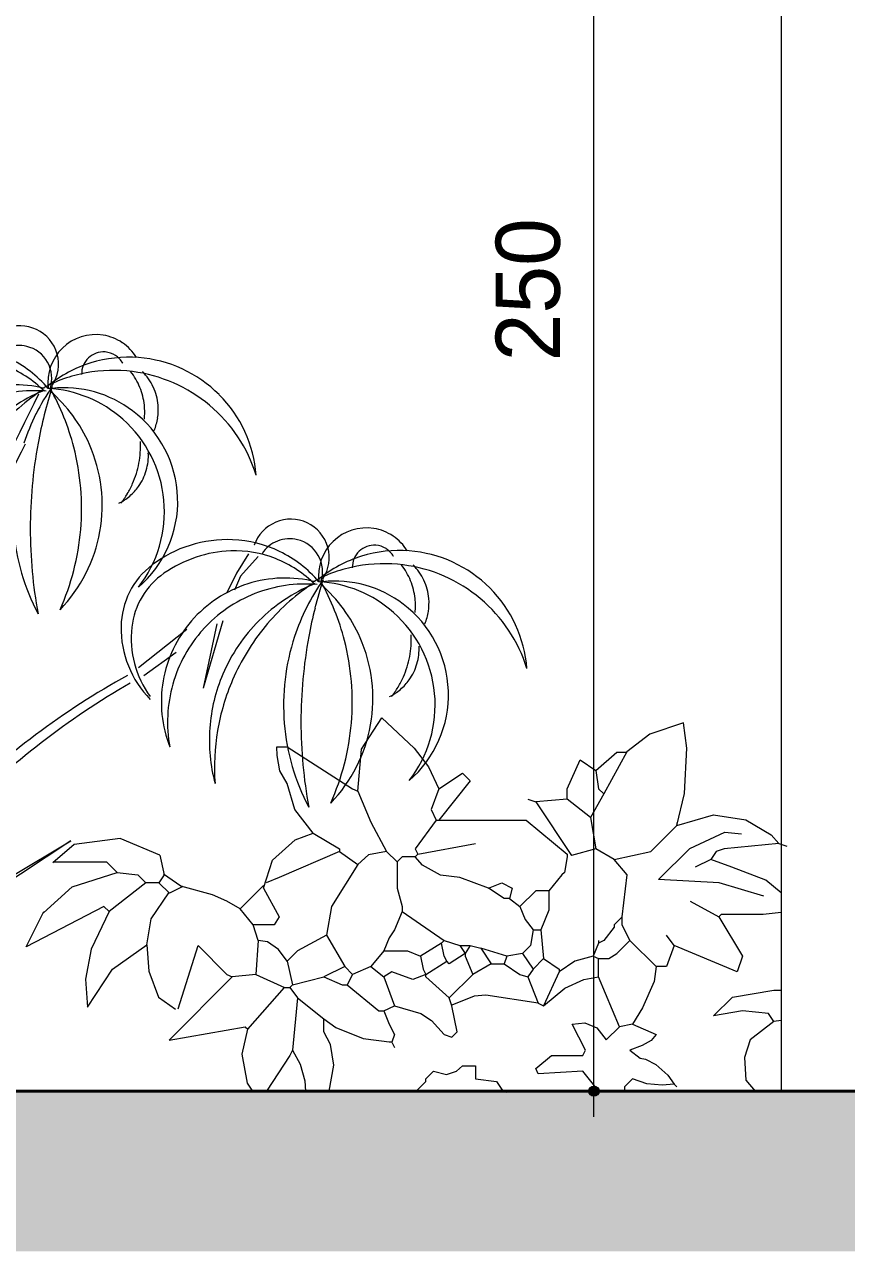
# Model space of a CAD drawing. Header units: millimetres. Extents: x 13204 to 24802, y 21209 to 40694.
# Drawn here: x 17629.4 to 17757.5, y 28568.6 to 28759.9 of the extents above; entities that cross this region are included whole.
import ezdxf

# ---------------------------------------------------------------- set-up
doc = ezdxf.new("R2010")
doc.units = ezdxf.units.MM
doc.linetypes.add('0', pattern=[0])
for name, color, linetype, lineweight in [('COTAS', 30, 'Continuous', 5), ('Esquadrias', 2, 'Continuous', 20), ('PAREDE', 1, 'Continuous', 40), ('Paredes', 1, 'Continuous', 40), ('Vegetação', 3, 'Continuous', 5)]:
    doc.layers.add(name, color=color, linetype=linetype, lineweight=lineweight)
doc.layers.add('HACHURAS', color=8, linetype='Continuous')
doc.layers.add('PALMEIRA', color=76, linetype='Continuous')
doc.styles.add('LANA', font='stylu.ttf')
doc.dimstyles.new('COTA 50', dxfattribs={"dimscale": 0, "dimtxt": 10, "dimasz": 0.5, "dimexe": 1.25, "dimexo": 5, "dimgap": 5, "dimtad": 1, "dimdec": 0, "dimtxsty": 'LANA', "dimblk": 'cota', "dimcen": 2.5, "dimse2": 1, "dimclrd": 256, "dimclre": 256, "dimclrt": 256, "dimaunit": 1, "dimadec": 0, "dimazin": 0, "dimtfac": 1, "dimtdec": 0, "dimtmove": 0, "dimatfit": 3, "dimldrblk": 'DOTSMALL', "dimfxl": 5, "dimfxlon": 1, "dimtzin": 9, "dimlwd": -1, "dimlwe": -1, "dimarcsym": 0})

# ---------------------------------------------------------------- blocks, each defined once
blk = doc.blocks.new('arvorevista14')
at = {"layer": 'Vegetação', "color": 8, "linetype": '0'}
for points in [[(15.301, 39.594), (15.301, 39.594)], [(18.766, 39.303), (18.766, 39.303)], [(19.76, 38.912), (19.76, 38.912)], [(14.791, 38.721), (14.791, 38.721)], [(16.372, 38.324), (16.372, 38.324)], [(16.647, 38.634), (16.647, 38.634)], [(18.868, 38.429), (18.868, 38.429)], [(15.879, 37.895), (15.879, 37.895)], [(17.999, 38.117), (17.999, 38.117)], [(18.117, 37.859), (18.117, 37.859)], [(19.4, 38.254), (19.4, 38.254)], [(19.785, 37.847), (19.785, 37.847)], [(20.498, 38.138), (20.498, 38.138)], [(20.6, 38.138), (20.6, 38.138)], [(17.645, 37.264), (17.645, 37.264)], [(17.882, 37.342), (17.882, 37.342)], [(20.193, 37.41), (20.193, 37.41)], [(20.295, 37.41), (20.295, 37.41)], [(20.804, 37.41), (20.804, 37.41)], [(15.505, 36.39), (15.505, 36.39)], [(15.606, 36.536), (15.606, 36.536)], [(15.606, 36.39), (15.606, 36.39)], [(15.708, 36.536), (15.708, 36.536)], [(15.708, 36.39), (15.708, 36.39)], [(15.81, 36.39), (15.81, 36.39)], [(15.912, 36.682), (15.912, 36.682)], [(15.912, 36.536), (15.912, 36.536)], [(15.912, 36.536), (15.912, 36.536)], [(15.912, 36.536), (15.912, 36.536)], [(16.014, 36.536), (16.014, 36.536)], [(16.014, 36.536), (16.014, 36.536)], [(16.014, 36.39), (16.014, 36.39)], [(16.116, 36.682), (16.116, 36.682)], [(16.116, 36.536), (16.116, 36.536)], [(16.121, 36.635), (16.121, 36.635)], [(16.121, 36.635), (16.121, 36.635)], [(20.673, 36.587), (20.673, 36.587)], [(21.367, 36.609), (21.367, 36.609)], [(15.409, 36.232), (15.409, 36.232)], [(17.983, 36.06), (17.983, 36.06)], [(18.316, 36.351), (18.316, 36.351)], [(24.789, 36.21), (24.789, 36.21)], [(15.275, 35.211), (15.275, 35.211)], [(15.706, 35.169), (15.706, 35.169)], [(17.187, 35.12), (17.187, 35.12)], [(20.295, 35.371), (20.295, 35.371)], [(20.906, 35.662), (20.906, 35.662)], [(20.926, 35.298), (20.926, 35.298)], [(21.62, 35.662), (21.62, 35.662)], [(24.295, 35.656), (24.295, 35.656)], [(16.724, 35.046), (16.724, 35.046)], [(19.785, 34.934), (19.785, 34.934)], [(20.906, 34.934), (20.906, 34.934)], [(21.596, 34.995), (21.596, 34.995)], [(21.416, 34.351), (21.416, 34.351)], [(14.708, 33.63), (14.708, 33.63)], [(15.383, 33.68), (15.383, 33.68)], [(17.237, 33.478), (17.237, 33.478)], [(18.052, 33.623), (18.052, 33.623)], [(20.702, 33.769), (20.702, 33.769)], [(21.11, 33.186), (21.11, 33.186)], [(20.626, 32.653), (20.626, 32.653)], [(21.003, 32.269), (21.003, 32.269)], [(26.716, 32.021), (26.716, 32.021)], [(26.716, 32.021), (26.716, 32.021)], [(20.295, 31.584), (20.295, 31.584)], [(20.6, 31.438), (20.6, 31.438)], [(20.02, 31.055), (20.02, 31.055)], [(20.145, 30.939), (20.145, 30.939)], [(21.92, 30.726), (21.92, 30.726)], [(22.635, 30.856), (22.635, 30.856)], [(19.581, 30.564), (19.581, 30.564)], [(19.683, 30.564), (19.683, 30.564)], [(27.729, 29.579), (27.729, 29.579)], [(29.366, 29.545), (29.366, 29.545)], [(14.977, 29.249), (14.977, 29.249)], [(17.597, 29.193), (17.597, 29.193)], [(18.594, 29.094), (18.594, 29.094)], [(32.831, 29.254), (32.831, 29.254)], [(33.826, 28.862), (33.826, 28.862)], [(23.28, 28.376), (23.28, 28.376)], [(25.391, 28.089), (25.391, 28.089)], [(25.493, 28.671), (25.493, 28.671)], [(26.614, 28.38), (26.614, 28.38)], [(27.823, 28.599), (27.823, 28.599)], [(28.856, 28.671), (28.856, 28.671)], [(30.438, 28.275), (30.438, 28.275)], [(30.712, 28.584), (30.712, 28.584)], [(32.065, 28.067), (32.065, 28.067)], [(32.933, 28.38), (32.933, 28.38)], [(33.465, 28.204), (33.465, 28.204)], [(34.564, 28.089), (34.564, 28.089)], [(34.666, 28.089), (34.666, 28.089)], [(23.598, 27.761), (23.598, 27.761)], [(26.308, 27.943), (26.308, 27.943), (25.697, 26.923), (25.187, 25.904)], [(26.818, 27.797), (26.818, 27.797), (25.901, 26.778), (25.594, 26.05)], [(27.022, 27.943), (27.022, 27.943)], [(27.714, 27.686), (27.714, 27.686)], [(27.933, 28.058), (27.933, 28.058)], [(29.944, 27.845), (29.944, 27.845)], [(32.182, 27.809), (32.182, 27.809)], [(33.85, 27.797), (33.85, 27.797)], [(21.314, 27.36), (21.314, 27.36)], [(21.925, 26.923), (21.925, 26.923)], [(31.71, 27.215), (31.71, 27.215)], [(31.947, 27.292), (31.947, 27.292)], [(34.258, 27.36), (34.258, 27.36)], [(34.36, 27.36), (34.36, 27.36)], [(34.869, 27.36), (34.869, 27.36)], [(20.6, 26.195), (20.6, 26.195)], [(20.6, 26.195), (20.6, 26.195)], [(26.275, 26.374), (26.275, 26.374)], [(29.57, 26.341), (29.57, 26.341)], [(29.672, 26.486), (29.672, 26.486)], [(29.672, 26.341), (29.672, 26.341)], [(29.774, 26.486), (29.774, 26.486)], [(29.774, 26.341), (29.774, 26.341)], [(29.876, 26.341), (29.876, 26.341)], [(29.977, 26.632), (29.977, 26.632)], [(29.977, 26.486), (29.977, 26.486)], [(29.977, 26.486), (29.977, 26.486)], [(29.977, 26.486), (29.977, 26.486)], [(30.08, 26.486), (30.08, 26.486)], [(30.08, 26.486), (30.08, 26.486)], [(30.08, 26.341), (30.08, 26.341)], [(30.181, 26.632), (30.181, 26.632)], [(30.181, 26.486), (30.181, 26.486)], [(30.187, 26.585), (30.187, 26.585)], [(30.187, 26.585), (30.187, 26.585)], [(32.381, 26.301), (32.381, 26.301)], [(34.738, 26.537), (34.738, 26.537)], [(35.433, 26.559), (35.433, 26.559)], [(38.854, 26.161), (38.854, 26.161)], [(26.647, 25.867), (26.647, 25.867)], [(32.048, 26.011), (32.048, 26.011)], [(34.971, 25.613), (34.971, 25.613)], [(35.685, 25.613), (35.685, 25.613)], [(38.36, 25.607), (38.36, 25.607)], [(16.523, 25.03), (16.523, 25.03)], [(16.523, 25.03), (16.523, 25.03)], [(29.34, 25.162), (29.34, 25.162)], [(29.771, 25.12), (29.771, 25.12)], [(30.789, 24.996), (30.789, 24.996)], [(31.252, 25.07), (31.252, 25.07)], [(33.85, 24.884), (33.85, 24.884)], [(34.36, 25.321), (34.36, 25.321)], [(34.971, 24.884), (34.971, 24.884)], [(34.991, 25.248), (34.991, 25.248)], [(35.662, 24.945), (35.662, 24.945)], [(15.383, 24.817), (15.383, 24.817)], [(15.383, 24.817), (15.383, 24.817)], [(23.352, 24.447), (23.352, 24.447)], [(24.983, 24.447), (24.983, 24.447), (23.964, 20.952)], [(24.677, 24.302), (24.677, 24.302), (23.964, 20.952)], [(26.872, 24.469), (26.872, 24.469)], [(35.481, 24.302), (35.481, 24.302)], [(19.695, 24.157), (19.695, 24.157)], [(20.251, 24.121), (20.251, 24.121)], [(20.592, 22.019), (20.592, 22.019), (23.114, 24.021)], [(23.964, 24.011), (23.964, 24.011)], [(27.181, 24.153), (27.181, 24.153)], [(28.709, 23.631), (28.709, 23.631)], [(29.448, 23.631), (29.448, 23.631)], [(34.768, 23.719), (34.768, 23.719)], [(31.302, 23.428), (31.302, 23.428)], [(32.118, 23.573), (32.118, 23.573)], [(35.175, 23.136), (35.175, 23.136)], [(20.872, 21.619), (20.872, 21.619), (22.553, 22.82)], [(34.691, 22.603), (34.691, 22.603)], [(35.068, 22.22), (35.068, 22.22)], [(40.781, 21.971), (40.781, 21.971)], [(40.781, 21.971), (40.781, 21.971)], [(20.032, 21.619), (20.032, 21.619)], [(20.172, 21.218), (20.172, 21.218)], [(21.879, 21.326), (21.879, 21.326)], [(22.382, 21.155), (22.382, 21.155)], [(24.983, 21.68), (24.983, 21.68)], [(25.493, 21.389), (25.493, 21.389)], [(34.36, 21.535), (34.36, 21.535)], [(34.666, 21.389), (34.666, 21.389)], [(21.212, 20.515), (21.212, 20.515)], [(33.647, 20.515), (33.647, 20.515)], [(33.749, 20.515), (33.749, 20.515)], [(34.086, 21.006), (34.086, 21.006)], [(34.21, 20.889), (34.21, 20.889)], [(35.985, 20.676), (35.985, 20.676)], [(36.7, 20.806), (36.7, 20.806)], [(21.212, 20.369), (21.212, 20.369)], [(29.042, 19.199), (29.042, 19.199)], [(31.662, 19.144), (31.662, 19.144)], [(15.25, 18.522), (15.25, 18.522)], [(24.306, 18.874), (24.306, 18.874)], [(24.711, 18.749), (24.711, 18.749)], [(28.177, 19.124), (28.177, 19.124)], [(32.659, 19.045), (32.659, 19.045)], [(15.537, 18.104), (15.537, 18.104)], [(22.231, 17.893), (22.231, 17.893)], [(22.231, 17.893), (22.231, 17.893)], [(24.576, 16), (24.576, 16)], [(24.576, 16), (24.576, 16)], [(34.666, 16.145), (34.666, 16.145)], [(34.666, 16.145), (34.666, 16.145)], [(29.448, 14.767), (29.448, 14.767)], [(29.448, 14.767), (29.448, 14.767)], [(30.589, 14.98), (30.589, 14.98)], [(30.589, 14.98), (30.589, 14.98)], [(1.541, -0.2), (1.541, -0.2), (7.705, 7.407), (17.09, 13.011), (7.985, 7.006), (1.821, -0.2)]]:
    blk.add_lwpolyline(points, dxfattribs=at)
for centre, radius, start, end in [((14.444, 37.787), 2, 64.63473, 112.97205), ((14.447, 37.787), 1.999, 15.57776, 64.72098), ((18.375, 36.851), 2.483, 80.95599, 134.12192), ((18.373, 36.848), 2.487, 56.09185, 80.91654), ((18.377, 36.853), 2.481, 31.20661, 56.09311), ((14.388, 37.061), 1.708, 76.34751, 111.63891), ((14.388, 37.06), 1.709, 29.25792, 76.37328), ((18.376, 36.851), 2.484, 134.12886, 187.2861), ((14.439, 37.785), 2.007, 326.65695, 15.58847), ((18.788, 37.288), 1.144, 85.99506, 133.58505), ((18.787, 37.289), 1.143, 57.57148, 85.94907), ((11.349, 31.967), 6.211, 45.41898, 68.26418), ((11.06, 32.342), 6.413, 40.84015, 64.03795), ((14.389, 37.061), 1.707, 342.09937, 29.25573), ((20.089, 31.511), 6.647, 107.25969, 128.92828), ((18.788, 37.289), 1.143, 133.59416, 181.22357), ((20.089, 31.512), 6.646, 85.58781, 107.26218), ((18.783, 37.286), 1.148, 29.23554, 57.49322), ((20.089, 31.511), 6.647, 44.99408, 85.58827), ((19.303, 29.713), 7.76, 100.55544, 118.44923), ((19.305, 29.709), 7.764, 82.67742, 100.56429), ((17.505, 35.29), 3.423, 22.2498, 38.25659), ((19.304, 29.712), 7.762, 49.98649, 82.66859), ((18.816, 35.415), 2.816, 25.07043, 45.09779), ((14.157, 30.288), 6.437, 76.05718, 107.61266), ((15.208, 29.256), 7.16, 85.17662, 111.52062), ((18.996, 28.292), 8.779, 112.70855, 134.82649), ((22.026, 26.868), 11.541, 124.40478, 140.53899), ((25.46, 30.119), 11.387, 145.09451, 153.43491), ((39.5, 29.215), 24.528, 162.39113, 165.95067), ((15.528, 30.121), 6.426, 67.54311, 86.57704), ((4.699, 30.23), 12.953, 21.82682, 29.13154), ((10.874, 30.47), 7.841, 36.374, 49.03521), ((16.729, 30.659), 5.909, 74.42671, 95.96124), ((17.515, 35.299), 3.411, 6.11732, 22.18569), ((18.814, 35.42), 2.816, 4.93429, 24.96932), ((181.282, -47.048), 185.605, 153.34004, 156.04875), ((15.53, 30.13), 6.418, 48.47342, 67.52798), ((16.724, 30.649), 5.92, 52.90507, 74.40538), ((20.086, 31.51), 6.649, 4.40531, 44.98141), ((25.495, 30.105), 11.425, 153.45047, 161.76213), ((39.053, 29.321), 24.069, 165.93697, 169.56401), ((10.864, 30.464), 7.852, 23.7257, 36.36582), ((16.728, 30.658), 5.91, 1.91525, 52.87514), ((17.499, 35.295), 3.427, 0.04639, 6.14631), ((17.499, 35.301), 3.427, 353.84903, 359.94424), ((18.83, 35.425), 2.799, 351.14346, 4.84939), ((19.306, 29.71), 7.762, 17.323, 50.00486), ((4.803, 30.277), 12.84, 14.4335, 21.80359), ((15.529, 30.129), 6.419, 5.32963, 48.46579), ((18.797, 35.434), 2.834, 337.54703, 351.08807), ((139.551, -30.165), 140.197, 152.93301, 155.87062), ((39.372, 29.251), 24.395, 169.5377, 180.00453), ((4.786, 30.275), 12.857, 355.17233, 14.42269), ((10.87, 30.468), 7.844, 349.91565, 23.71831), ((15.863, 33.539), 4.844, 349.4603, 2.72108), ((18.32, 33.048), 2.794, 343.80756, 2.82623), ((15.862, 33.542), 4.846, 336.16431, 349.42078), ((18.321, 33.055), 2.795, 324.65332, 343.67056), ((15.78, 33.592), 4.941, 329.11642, 336.02667), ((18.331, 33.05), 2.784, 310.66315, 324.61261), ((18.332, 33.056), 2.787, 296.62875, 310.56784), ((15.842, 33.565), 4.875, 322.00168, 329.00738), ((16.729, 30.659), 5.909, 310.93213, 1.91033), ((15.528, 30.13), 6.419, 322.19748, 5.32269), ((28.509, 27.736), 2.001, 112.94037, 161.23592), ((28.509, 27.738), 2, 64.64191, 112.9736), ((28.512, 27.737), 2, 15.60367, 64.72358), ((25.458, 30.118), 11.385, 184.7607, 207.75266), ((39.383, 29.248), 24.406, 179.99802, 190.46069), ((4.783, 30.277), 12.86, 335.9194, 355.16595), ((10.868, 30.471), 7.848, 316.10928, 349.89987), ((28.453, 27.009), 1.71, 76.36507, 111.62012), ((32.44, 26.803), 2.482, 80.93881, 134.13277), ((32.441, 26.803), 2.482, 56.06832, 80.94994), ((32.441, 26.802), 2.482, 31.22678, 56.09503), ((25.204, 22.242), 6.429, 107.41409, 127.23358), ((25.239, 22.132), 6.544, 87.77439, 107.4163), ((25.623, 21.744), 6.349, 92.09358, 108.59999), ((25.599, 22.383), 5.71, 68.25339, 92.08839), ((25.257, 22.564), 6.111, 64.02819, 87.78861), ((28.453, 27.012), 1.708, 111.64063, 146.94371), ((28.453, 27.011), 1.708, 29.22999, 76.35656), ((32.442, 26.801), 2.485, 134.13609, 187.26382), ((28.507, 27.735), 2.005, 326.62103, 15.61147), ((32.852, 27.239), 1.143, 133.58839, 181.24503), ((32.853, 27.241), 1.142, 85.98826, 133.65172), ((34.154, 21.465), 6.643, 85.58588, 107.26999), ((32.853, 27.24), 1.143, 57.57202, 85.97584), ((32.85, 27.237), 1.146, 29.2452, 57.54848), ((34.154, 21.462), 6.646, 44.98731, 85.58286), ((25.731, 21.416), 6.694, 108.58659, 124.64961), ((25.409, 21.908), 6.221, 45.4454, 68.25459), ((25.121, 22.286), 6.421, 40.85639, 64.02396), ((28.456, 27.011), 1.706, 342.10721, 29.29983), ((34.151, 21.467), 6.64, 107.2456, 128.93904), ((23.794, 24.097), 4.099, 127.23017, 179.15447), ((24.162, 23.686), 3.935, 124.64581, 173.65463), ((33.372, 19.655), 7.769, 100.56394, 118.43881), ((33.37, 19.659), 7.764, 82.6712, 100.55605), ((31.577, 25.246), 3.414, 22.2073, 38.25554), ((33.37, 19.66), 7.764, 49.99611, 82.67055), ((32.89, 25.371), 2.806, 25.04752, 45.1482), ((28.223, 20.241), 6.435, 107.61939, 139.18607), ((28.222, 20.243), 6.434, 76.04615, 107.62114), ((29.274, 19.205), 7.161, 85.18401, 111.52396), ((33.058, 18.246), 8.775, 112.7026, 134.83151), ((36.088, 16.823), 11.536, 124.40165, 140.5439), ((39.559, 20.047), 11.428, 145.09944, 153.41066), ((53.359, 19.219), 24.315, 162.36449, 165.95515), ((29.593, 20.069), 6.429, 67.54616, 86.57118), ((18.763, 20.185), 12.953, 21.80574, 29.11074), ((24.943, 20.425), 7.834, 36.36548, 49.03492), ((30.794, 20.604), 5.914, 74.43265, 95.94524), ((30.79, 20.601), 5.918, 52.89749, 74.40401), ((31.58, 25.249), 3.411, 6.12328, 22.18433), ((32.888, 25.373), 2.807, 4.88966, 24.98217), ((34.152, 21.46), 6.65, 4.41246, 44.98986), ((29.271, 19.207), 7.158, 111.50114, 137.84982), ((29.588, 20.069), 6.431, 48.48655, 67.50591), ((31.575, 25.246), 3.416, 0.03722, 6.15598), ((32.902, 25.375), 2.793, 351.13824, 4.87133), ((33.368, 19.659), 7.766, 17.32606, 49.99485), ((39.556, 20.057), 11.421, 153.44861, 161.76308), ((53.116, 19.272), 24.066, 165.9384, 169.56618), ((18.79, 20.204), 12.921, 14.4486, 21.77125), ((24.921, 20.41), 7.861, 23.72536, 36.35346), ((29.594, 20.08), 6.419, 5.32963, 48.46415), ((30.794, 20.609), 5.909, 1.91023, 52.88047), ((31.561, 25.252), 3.43, 353.85397, 359.94663), ((32.879, 25.378), 2.816, 337.52508, 351.15097), ((28.217, 20.243), 6.43, 139.16498, 170.29947), ((33.054, 18.248), 8.771, 134.82118, 156.96201), ((24.989, 24.079), 5.294, 179.1487, 224.48402), ((25.365, 23.552), 5.145, 173.65056, 216.17781), ((29.273, 19.203), 7.162, 137.8387, 164.1913), ((36.095, 16.813), 11.548, 140.53191, 156.65686), ((39.525, 20.069), 11.387, 161.77492, 184.76361), ((53.401, 19.206), 24.359, 169.533, 180.01563), ((29.946, 23.49), 4.828, 349.41812, 2.72405), ((18.848, 20.224), 12.859, 355.18076, 14.42802), ((24.935, 20.418), 7.845, 349.91602, 23.71574), ((32.391, 22.997), 2.787, 343.80542, 2.86404), ((29.927, 23.493), 4.847, 336.16547, 349.42035), ((32.394, 23.001), 2.786, 324.62973, 343.70731), ((40.714, -15.547), 42.533, 119.09457, 126.77434), ((41.666, -15.78), 42.789, 120.15407, 127.63654), ((28.217, 20.241), 6.429, 170.28157, 201.41458), ((29.266, 19.202), 7.156, 164.16348, 190.53378), ((33.053, 18.247), 8.77, 156.95274, 175.89731), ((36.082, 16.815), 11.535, 156.63998, 170.34598), ((29.852, 23.538), 4.934, 329.11243, 336.03516), ((32.393, 23.003), 2.788, 310.67545, 324.60709), ((32.394, 23.012), 2.793, 296.63876, 310.54877), ((29.867, 23.541), 4.922, 322.05582, 328.99213), ((30.794, 20.609), 5.909, 310.93506, 1.91304), ((29.593, 20.08), 6.42, 322.19898, 5.32493), ((53.401, 19.192), 24.359, 179.98398, 190.4666), ((18.857, 20.224), 12.85, 335.9162, 355.17557), ((40.72, -15.544), 42.535, 126.78391, 134.46326), ((33.048, 18.246), 8.765, 175.888, 194.84463), ((36.093, 16.812), 11.546, 170.34029, 184.03281), ((39.521, 20.068), 11.383, 184.75734, 207.75349), ((24.933, 20.42), 7.848, 316.11716, 349.90427), ((41.581, -15.679), 42.657, 127.62962, 135.13594)]:
    blk.add_arc(centre, radius, start, end, dxfattribs=at)
blk = doc.blocks.new('cota')
at = {"layer": 'COTAS'}
blk.add_hatch(color=256, dxfattribs=at).paths.add_polyline_path([(-1.6, 0, 1), (1.6, 0, 1)])
for points in [[(0, 1.6), (0, 8)], [(-1.6, 0), (-8, 0)], [(8, 0), (1.6, 0)], [(0, -8), (0, -1.6)]]:
    blk.add_lwpolyline(points, dxfattribs=at)
blk.add_circle((0, 0), 1.6, dxfattribs=at)
blk = doc.blocks.new('*D935')
at = {"layer": 'COTAS', "transparency": 16777216}
for p, q in [((17718.14, 28594.06), (17718.14, 28843.06)), ((17723.14, 28593.56), (17716.89, 28593.56))]:
    blk.add_line(p, q, dxfattribs=at)
at = {"layer": 'Defpoints', "color": 0, "transparency": 16777216}
for p in [(17718.14, 28843.56), (17767.29, 28843.56), (17767.29, 28593.56)]:
    blk.add_point(p, dxfattribs=at)
at = {"layer": 'COTAS', "transparency": 16777216, "xscale": 0.5, "yscale": 0.5, "zscale": 0.5}
for p, rotation in [((17718.14, 28843.56), 90), ((17718.14, 28593.56), 270)]:
    blk.add_blockref('cota', p, dxfattribs=dict(at, rotation=rotation))
at = {"layer": 'COTAS', "transparency": 16777216, "insert": (17707.89, 28718.56), "char_height": 10, "attachment_point": 5, "rotation": 90, "style": 'LANA'}
blk.add_mtext('250', dxfattribs=at)
blk = doc.blocks.new('_DotSmall')
at = {"layer": 'PAREDE', "color": 0, "const_width": 0.5}
blk.add_lwpolyline([(-0.0625, 0, 1), (0.0625, 0, 1)], format="xyb", close=True, dxfattribs=at)

msp = doc.modelspace()

# ---------------------------------------------------------------- hatches: boundary and pattern name
at = {"layer": 'HACHURAS'}
h = msp.add_hatch(dxfattribs=at)
h.set_pattern_fill('EARTH', color=256, scale=3, angle=45, style=0)
h.set_pattern_definition([(45, (16996.795, 28568.564), (2e-15, 26.94077), [19.05, -19.05]), (45, (16991.743, 28573.615), (2e-15, 26.94077), [19.05, -19.05]), (45, (16986.692, 28578.667), (2e-15, 26.94077), [19.05, -19.05]), (135, (16986.692, 28582.034), (-26.94077, 2e-15), [19.05, -19.05]), (135, (16991.743, 28587.086), (-26.94077, 2e-15), [19.05, -19.05]), (135, (16996.795, 28592.137), (-26.94077, 2e-15), [19.05, -19.05])])
h.paths.add_polyline_path([(16996.79, 28593.56), (19934.29, 28593.56), (19934.29, 28583.56), (20246.79, 28583.56), (20246.79, 28568.56), (16996.79, 28568.56)])

# ---------------------------------------------------------------- linework, layer by layer
at = {"layer": 'Esquadrias'}
msp.add_line((17747.29, 28873.56), (17747.29, 28593.56), dxfattribs=at)
at = {"layer": 'Paredes'}
msp.add_line((19934.29, 28593.56), (16996.79, 28593.56), dxfattribs=at)
at = {"layer": 'Vegetação', "color": 8}
for points in [[(17681.32, 28640.33), (17683.38, 28635.5), (17685.8, 28630.95), (17683, 28630.4), (17681.32, 28628.91), (17677.24, 28622.38), (17676.42, 28617.9), (17671.94, 28615.45), (17670.31, 28613.82), (17668.96, 28615.68), (17667.27, 28616.86), (17665.82, 28617.08), (17665.01, 28619.53), (17662.97, 28621.98), (17666.64, 28625.65), (17666.64, 28625.24), (17668.02, 28629.61), (17671.58, 28632.75), (17674.39, 28633.8), (17671.53, 28637.47), (17670.31, 28641.55), (17669.15, 28643.54), (17668.77, 28645.9), (17668.68, 28647.26), (17670.31, 28647.26), (17680.5, 28640.73), (17681.32, 28640.33), (17681.88, 28646.88), (17685.06, 28651.78), (17690.12, 28647.07), (17692.37, 28644.13), (17693.96, 28640.73), (17697.63, 28643.18), (17698.85, 28641.96), (17693.96, 28635.84), (17694.37, 28635.84), (17707.58, 28635.84)], [(17707.58, 28635.84), (17713.94, 28630.54), (17713.94, 28630.13), (17713.53, 28627.68), (17713.13, 28627.28), (17711.09, 28624.83), (17711.09, 28621.77), (17709.86, 28618.71), (17710.27, 28614.23), (17712.72, 28612.6), (17712.72, 28612.19), (17710.27, 28606.89), (17713.57, 28609.64), (17716.56, 28610.98), (17718.84, 28611.37), (17718.84, 28614.23), (17720.47, 28614.23), (17721.69, 28615.04), (17723.73, 28617.08), (17722.51, 28619.53), (17722.51, 28620.75), (17723.32, 28627.28), (17721.28, 28629.72), (17726.99, 28630.95), (17731.07, 28635.02), (17732.26, 28640.01), (17732.63, 28647.07), (17732.07, 28651), (17726.82, 28649.23), (17723.27, 28646.49), (17719.65, 28639.92), (17717.61, 28636.25), (17718.43, 28631.35), (17714.63, 28630.32)], [(17717.61, 28636.25), (17713.94, 28639.1), (17713.94, 28640.73), (17715.98, 28645.22), (17718.43, 28643.59), (17721.69, 28646.44), (17723.32, 28646.44)], [(17718.43, 28643.59), (17718.84, 28640.73), (17719.65, 28639.92)], [(17693.96, 28640.73), (17692.74, 28637.47), (17693.55, 28635.84), (17690.29, 28631.35), (17690.7, 28630.54), (17699.67, 28632.17)], [(17707.82, 28639.1), (17709.05, 28638.69), (17714.63, 28630.32)], [(17713.94, 28639.1), (17709.05, 28638.69)], [(17731.07, 28635.43), (17731.07, 28635.02), (17736.78, 28636.66), (17741.81, 28635.89), (17745.74, 28633.54), (17746.97, 28632.17), (17738.41, 28631.35), (17737.19, 28630.95), (17736.37, 28629.72)], [(17693.55, 28635.84), (17693.96, 28635.84)], [(17744.6, 28623.96), (17737.63, 28626.04), (17728.17, 28626.56), (17733.06, 28631.43), (17738.54, 28633.95), (17741.11, 28633.69)], [(17650.46, 28630.36), (17644.26, 28632.95), (17637.09, 28632.01), (17633.8, 28629.2)], [(17674.39, 28633.8), (17678.46, 28631.35), (17678.46, 28630.95), (17669.08, 28626.87), (17667.04, 28626.05)], [(17746.97, 28632.17), (17748.2, 28631.76)], [(17650.46, 28630.36), (17651.14, 28627.28), (17650.32, 28626.05), (17648.29, 28626.05), (17642.58, 28621.57), (17639.78, 28615.73), (17638.88, 28611.04), (17639.18, 28606.66), (17643.07, 28612.6), (17648.45, 28616.36), (17649.12, 28620.43), (17651.89, 28624.51)], [(17678.46, 28630.95), (17681.32, 28628.91)], [(17701.71, 28625.24), (17703.75, 28626.05), (17705.38, 28625.24), (17704.97, 28623.61), (17704.15, 28623.61), (17701.71, 28625.24), (17697.22, 28626.87), (17694.24, 28627.26), (17691.43, 28628.83), (17690.29, 28630.13), (17688.25, 28630.13), (17687.44, 28629.32), (17687.44, 28625.24), (17688.25, 28622.38), (17688.25, 28621.57), (17687.03, 28618.71), (17686.21, 28617.49), (17685.4, 28615.45), (17683.36, 28613), (17685.4, 28611.37), (17687.03, 28606.89), (17691.16, 28605.66), (17692.83, 28604.57), (17694.78, 28602.4), (17696, 28601.99), (17696.81, 28602.81), (17696, 28606.89), (17695.59, 28608.11), (17691.92, 28611.37), (17691.92, 28611.78), (17689.88, 28610.96), (17686.62, 28612.19), (17685.4, 28611.37)], [(17685.8, 28630.95), (17687.44, 28629.32)], [(17690.7, 28630.54), (17690.29, 28630.13)], [(17721.28, 28629.72), (17718.43, 28631.35)], [(17633.93, 28629.32), (17642.17, 28629.32), (17643.8, 28627.68)], [(17747.29, 28624.5), (17744.94, 28626.46), (17739.63, 28628.5), (17736.37, 28629.72), (17733.93, 28628.5)], [(17632.31, 28621.37), (17636.79, 28625.44), (17643.8, 28627.68), (17647.06, 28627.28), (17648.29, 28626.05)], [(17662.97, 28621.98), (17660.93, 28623.2), (17658.7, 28624.2), (17653.76, 28625.53), (17651.06, 28627.42)], [(17654.03, 28625.46), (17651.96, 28624.42), (17650.32, 28626.05)], [(17666.64, 28625.24), (17669.08, 28620.75), (17668.27, 28619.53), (17665.01, 28619.53)], [(17711.09, 28624.83), (17709.05, 28624.83), (17706.6, 28622.38), (17707.42, 28620.34), (17708.64, 28618.71), (17708.23, 28616.27), (17707.01, 28615.04), (17708.64, 28612.6)], [(17704.97, 28623.61), (17706.6, 28622.38)], [(17733.11, 28623.2), (17737.6, 28620.75), (17738, 28621.16), (17744.53, 28621.16), (17747.29, 28621.47)], [(17642.58, 28621.57), (17641.76, 28622.38), (17629.64, 28616.08), (17632.38, 28621.57)], [(17688.25, 28621.57), (17694.78, 28617.08), (17697.22, 28616.27), (17698.85, 28616.27), (17698.04, 28615.04), (17695.59, 28613.41), (17695.18, 28613.82), (17694.78, 28614.64), (17694.37, 28616.67), (17691.11, 28614.64), (17691.51, 28612.6), (17691.92, 28611.78), (17695.18, 28613.82)], [(17722.51, 28620.75), (17721.28, 28619.53), (17721.28, 28619.12), (17719.65, 28617.08), (17718.84, 28616.67), (17718.02, 28614.64), (17715.17, 28613.82), (17712.72, 28612.19)], [(17737.6, 28620.75), (17741.27, 28614.64), (17740.45, 28612.19), (17730.66, 28616.27), (17729.44, 28617.9)], [(17708.64, 28618.71), (17709.86, 28618.71)], [(17665.82, 28617.08), (17665.41, 28611.78), (17669.9, 28609.74), (17670.71, 28609.74), (17671.94, 28608.11), (17676.02, 28604.85), (17677.92, 28603.47), (17682.17, 28601.79), (17686.62, 28601.18), (17687.03, 28600.36)], [(17676.42, 28617.9), (17679.28, 28613), (17680.5, 28611.78), (17679.69, 28610.15), (17684.58, 28606.07), (17685.4, 28606.07), (17687.03, 28606.89)], [(17694.78, 28617.08), (17694.37, 28616.67)], [(17718.84, 28617.08), (17718.84, 28616.67)], [(17723.73, 28617.08), (17727.81, 28613), (17727.5, 28610.66), (17725.7, 28606.58), (17724.14, 28604.03), (17727.81, 28602.4), (17727.05, 28601.48), (17725.63, 28600.7), (17723.73, 28599.95), (17725.36, 28598.73), (17726.15, 28598.58), (17727.8, 28597.71), (17729.67, 28596.07), (17730.66, 28594.65), (17728.77, 28594.5), (17726.38, 28594.73), (17724.14, 28595.47), (17722.91, 28594.24), (17722.91, 28593.56)], [(17648.45, 28616.36), (17648.75, 28612.29), (17650.24, 28608.22), (17652.93, 28606.34)], [(17653.31, 28606.43), (17656.44, 28616.27), (17660.93, 28611.78), (17661.74, 28611.37), (17651.9, 28601.53)], [(17685.4, 28615.45), (17689.07, 28615.45), (17691.11, 28614.64)], [(17697.22, 28616.27), (17698.04, 28615.04), (17698.04, 28614.64), (17699.26, 28611.78), (17695.59, 28608.11)], [(17698.85, 28616.27), (17700.48, 28615.86)], [(17704.56, 28614.64), (17700.48, 28615.86), (17702.12, 28613.41), (17699.26, 28611.78)], [(17707.01, 28615.04), (17704.56, 28614.64), (17704.15, 28613.41), (17706.6, 28611.78), (17707.82, 28611.37)], [(17730.66, 28616.27), (17729.44, 28613), (17727.81, 28613)], [(17670.31, 28613.82), (17671.12, 28610.15), (17676.02, 28611.37), (17678.87, 28610.15), (17679.69, 28610.15)], [(17679.28, 28613), (17676.02, 28611.37)], [(17683.36, 28613), (17680.5, 28611.78)], [(17710.27, 28614.23), (17708.64, 28612.6), (17707.82, 28611.37), (17709.46, 28607.29), (17701.3, 28608.52), (17699.45, 28608.36), (17695.97, 28606.98)], [(17702.12, 28613.41), (17704.15, 28613.41)], [(17718.02, 28614.64), (17718.84, 28614.23)], [(17665.41, 28611.78), (17661.74, 28611.37)], [(17718.89, 28593.56), (17716.39, 28596.69), (17709.46, 28596.28), (17709.05, 28597.1), (17711.5, 28599.14), (17716.39, 28599.14), (17716.8, 28599.95), (17714.76, 28604.03), (17716.71, 28604.23), (17718.59, 28603.44), (17720.06, 28601.58), (17722.1, 28603.62), (17718.84, 28611.37)], [(17664.96, 28593.56), (17664.13, 28594.79), (17663.29, 28599.31), (17664.19, 28603.22), (17669.9, 28609.74)], [(17671.12, 28610.15), (17670.71, 28609.74)], [(17746.16, 28604.44), (17745.34, 28605.66), (17741.27, 28606.07), (17736.75, 28605.29), (17739.75, 28608.23), (17746.16, 28609.33), (17747.29, 28609.33)], [(17671.94, 28608.11), (17671.12, 28599.95), (17672.35, 28597.78), (17673.05, 28595.15), (17673.15, 28593.56)], [(17709.46, 28607.29), (17710.27, 28606.89)], [(17685.4, 28606.07), (17686.21, 28604.03), (17687.03, 28602.4), (17686.62, 28601.18), (17686.21, 28601.18)], [(17651.9, 28601.53), (17663.78, 28603.62), (17664.19, 28603.22)], [(17676.88, 28593.56), (17677.58, 28597.63), (17677.09, 28600.85), (17676.02, 28602.81), (17676.02, 28604.44), (17676.02, 28604.85)], [(17724.14, 28604.03), (17722.1, 28603.62)], [(17747.29, 28604.6), (17746.16, 28604.44), (17742.49, 28601.58), (17741.62, 28598.81), (17741.81, 28595.28), (17743.25, 28593.56)], [(17671.12, 28599.95), (17670.71, 28599.14), (17667.11, 28593.56)], [(17690.38, 28593.56), (17690.7, 28593.84), (17691.92, 28595.06), (17691.92, 28595.47), (17692.33, 28595.88), (17693.14, 28596.69), (17695.13, 28596.17), (17696.73, 28596.69), (17697.63, 28597.51), (17699.67, 28597.51), (17699.67, 28595.47), (17702.93, 28595.06), (17703.75, 28593.84)], [(17703.2, 28593.56), (17703.75, 28593.84), (17704.56, 28593.43)], [(17730.66, 28594.65), (17731.07, 28594.24)]]:
    msp.add_lwpolyline(points, dxfattribs=at)
for points in [[(17707.58, 28635.84, 0.175441), (17707.58, 28635.84)], [(17650.46, 28630.36, 0.243445), (17650.46, 28630.36)]]:
    msp.add_lwpolyline(points, format="xyb", dxfattribs=at)

# ---------------------------------------------------------------- block references
at = {"layer": 'PALMEIRA', "xscale": 3, "yscale": 3, "zscale": 100}
msp.add_blockref('arvorevista14', (17585.34, 28593.56), dxfattribs=at)

# ---------------------------------------------------------------- dimensions: what is measured, and where the dimension line sits
at = {"layer": 'COTAS'}
dim = msp.add_linear_dim(base=(17718.14, 28843.56), p1=(17767.29, 28593.56), p2=(17767.29, 28843.56), angle=90, dimstyle='COTA 50', override={"dimscale": 1, "dimarcsym": 2}, dxfattribs=at)
dim.commit()
dim.dimension.update_dxf_attribs({"geometry": '*D935', "text_midpoint": (17707.89, 28718.56)})

doc.saveas('drawing.dxf')
